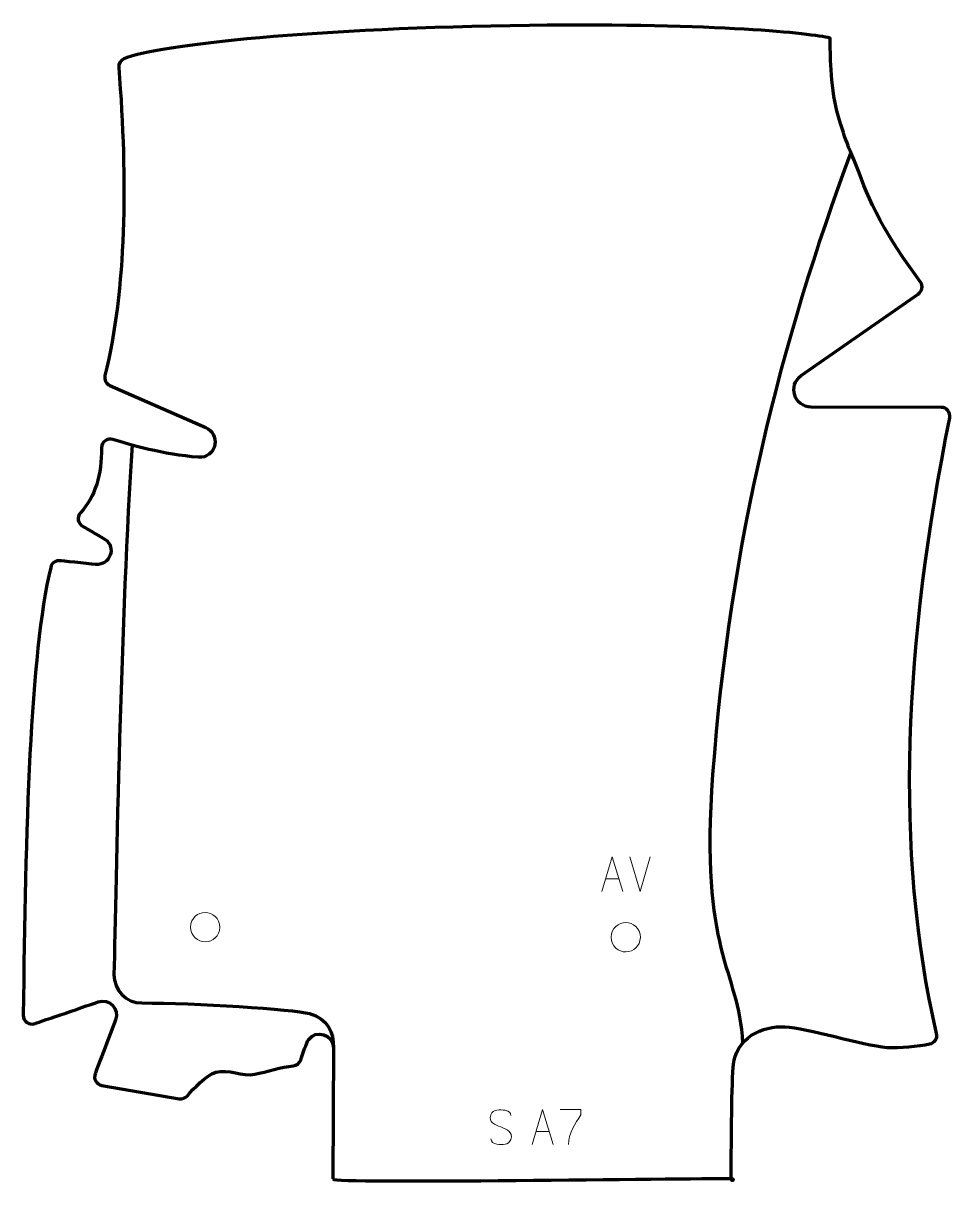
# Model space of a CAD drawing. Header units: millimetres. Extents: x -333 to 333, y -417 to 416.
import ezdxf

# ---------------------------------------------------------------- set-up
doc = ezdxf.new("R2010")
doc.units = ezdxf.units.MM
doc.header["$MEASUREMENT"] = 0
for name, color, linetype in [('layer 1', 7, 'Continuous'), ('layer 2', 7, 'Continuous'), ('layer 3', 7, 'Continuous')]:
    doc.layers.add(name, color=color, linetype=linetype)

msp = doc.modelspace()

# ---------------------------------------------------------------- linework, layer by layer
at = {"layer": 'layer 1', "color": 250, "lineweight": 9}
for points, knots in [([(82.7965, -207.0587), (82.7965, -207.0587), (90.1675, -182.1052), (90.1675, -182.1052), (90.1675, -182.1052), (90.1675, -182.1052), (97.7374, -207.0587), (97.7374, -207.0587)], [0, 0, 0, 0, 0.33333333, 0.33333333, 0.33333333, 0.33333333, 1, 1, 1, 1]), ([(-212.4062, -232.4372), (-212.3355, -225.7968), (-207.0615, -221.9508), (-201.9062, -222.0478), (-201.9062, -222.0478), (-196.7509, -221.9508), (-191.4769, -226.0142), (-191.4062, -232.6546), (-191.4062, -232.6546), (-191.7764, -238.9839), (-196.2183, -243.0146), (-201.9062, -243.044), (-201.9062, -243.044), (-207.0615, -243.141), (-212.3355, -239.0776), (-212.4062, -232.4372)], [0, 0, 0, 0, 0.2, 0.2, 0.2, 0.2, 0.4, 0.4, 0.4, 0.4, 0.6, 0.6, 0.6, 0.6, 1, 1, 1, 1]), ([(89.3883, -239.6649), (89.459, -233.0245), (94.733, -229.1785), (99.8883, -229.2755), (99.8883, -229.2755), (105.0436, -229.1785), (110.3176, -233.2419), (110.3883, -239.8823), (110.3883, -239.8823), (110.0181, -246.2116), (105.5762, -250.2423), (99.8883, -250.2717), (99.8883, -250.2717), (94.733, -250.3687), (89.459, -246.3053), (89.3883, -239.6649)], [0, 0, 0, 0, 0.2, 0.2, 0.2, 0.2, 0.4, 0.4, 0.4, 0.4, 0.6, 0.6, 0.6, 0.6, 1, 1, 1, 1]), ([(10.2383, -375.8737), (5.99, -374.4033), (1.0819, -372.6075), (3.087, -367.0872), (3.087, -367.0872), (4.5905, -362.9473), (9.8041, -363.3358), (13.4077, -363.9369), (13.4077, -363.9369), (16.2683, -364.4141), (17.133, -365.6273), (17.4436, -367.7114)], [0, 0, 0, 0, 0.25, 0.25, 0.25, 0.25, 0.5, 0.5, 0.5, 0.5, 1, 1, 1, 1]), ([(32.7678, -388.3504), (32.7678, -388.3504), (40.1388, -363.3969), (40.1388, -363.3969), (40.1388, -363.3969), (40.1388, -363.3969), (47.7087, -388.3504), (47.7087, -388.3504)], [0, 0, 0, 0, 0.33333333, 0.33333333, 0.33333333, 0.33333333, 1, 1, 1, 1]), ([(52.8302, -363.3944), (52.8302, -363.3944), (67.6463, -363.3944), (67.6463, -363.3944), (67.6463, -363.3944), (67.646, -364.644), (67.646, -365.8936), (67.6463, -367.1434), (67.6463, -367.1434), (63.6519, -373.1405), (58.7367, -380.9741), (58.7367, -388.3529)], [0, 0, 0, 0, 0.25, 0.25, 0.25, 0.25, 0.5, 0.5, 0.5, 0.5, 1, 1, 1, 1]), ([(10.2383, -375.8738), (14.2569, -377.5205), (19.2864, -379.4088), (17.4524, -384.7691), (17.4524, -384.7691), (15.9926, -389.0355), (11.0818, -388.7788), (7.3557, -388.2241), (7.3557, -388.2241), (4.6057, -387.8143), (3.3848, -386.6008), (3.0068, -384.4886)], [0, 0, 0, 0, 0.25, 0.25, 0.25, 0.25, 0.5, 0.5, 0.5, 0.5, 1, 1, 1, 1])]:
    msp.add_open_spline(points, degree=3, knots=knots, dxfattribs=at)
for points in [[(110.156, -207.066), (110.156, -207.066), (102.8342, -182.1124), (102.8342, -182.1124)], [(117.4779, -182.1124), (117.4779, -182.1124), (110.1561, -207.066), (110.1561, -207.066)], [(85.5191, -197.8093), (85.5191, -197.8093), (95.0148, -197.8093), (95.0148, -197.8093)], [(35.4904, -379.101), (35.4904, -379.101), (44.9861, -379.101), (44.9861, -379.101)]]:
    msp.add_open_spline(points, degree=3, dxfattribs=at)
at = {"layer": 'layer 2', "color": 230, "lineweight": 200}
msp.add_open_spline([(-110.4329, -413.2093), (-110.4329, -413.2093), (-109.8698, -318.9906), (-109.8698, -318.9906), (-109.8698, -318.9906), (-110.0197, -309.423), (-122.2897, -305.595), (-127.8593, -313.3758), (-127.8593, -313.3758), (-129.3103, -315.4029), (-131.7434, -322.9703), (-133.4149, -327.8708), (-133.4149, -327.8708), (-134.2164, -330.2206), (-136.3387, -331.8706), (-138.8152, -332.047), (-138.8152, -332.047), (-146.3957, -332.586), (-158.3958, -336.5089), (-166.1939, -338.0685), (-166.1939, -338.0685), (-175.4582, -339.9213), (-185.0933, -333.9925), (-194.3576, -336.5865), (-194.3576, -336.5865), (-201.3055, -338.5321), (-210.5469, -348.6067), (-214.733, -353.5227), (-214.733, -353.5227), (-216.1529, -355.1899), (-218.3433, -355.9889), (-220.5012, -355.6174), (-220.5012, -355.6174), (-220.5012, -355.6174), (-276.1593, -346.0318), (-276.1593, -346.0318), (-276.1593, -346.0318), (-280.0325, -345.3647), (-282.316, -341.3088), (-280.8774, -337.6515), (-280.8774, -337.6515), (-280.8774, -337.6515), (-269.9667, -308.7382), (-266.2533, -299.1296), (-266.2533, -299.1296), (-263.1768, -291.1695), (-270.8024, -283.3357), (-278.8535, -286.1664), (-278.8535, -286.1664), (-290.1516, -290.1391), (-324.1749, -301.6837), (-324.1749, -301.6837), (-324.1749, -301.6837), (-328.2452, -303.1527), (-332.5297, -300.1043), (-332.48, -295.7775), (-332.48, -295.7775), (-330.9383, -162.1658), (-327.7693, -37.154), (-312.8186, 25.6063), (-312.8186, 25.6063), (-312.0838, 28.6903), (-309.1539, 30.7308), (-306.0085, 30.3349), (-306.0085, 30.3349), (-306.0085, 30.3349), (-286.7406, 28.2913), (-280.3073, 27.7229), (-280.3073, 27.7229), (-270.3343, 26.8424), (-265.3714, 40.1993), (-273.7615, 45.6624), (-273.7615, 45.6624), (-277.6699, 48.2074), (-289.8622, 55.0841), (-289.8622, 55.0841), (-289.8622, 55.0841), (-293.3756, 57.0011), (-294.2131, 61.7255), (-291.5041, 64.6712), (-291.5041, 64.6712), (-280.7222, 76.3947), (-276.1011, 92.2101), (-276.3255, 111.4167), (-276.3255, 111.4167), (-276.3752, 115.6535), (-272.2583, 118.6966), (-268.2271, 117.3927), (-268.2271, 117.3927), (-255.936, 113.4166), (-231.9355, 106.5868), (-206.763, 104.5714), (-206.763, 104.5714), (-201.0851, 104.1169), (-195.9511, 108.024), (-195.0102, 113.642), (-195.0102, 113.642), (-194.9951, 113.7323), (-194.9799, 113.8219), (-194.9644, 113.9104), (-194.9644, 113.9104), (-194.0976, 118.898), (-196.7487, 123.8299), (-201.3867, 125.8587), (-201.3867, 125.8587), (-201.3867, 125.8587), (-270.3314, 156.0218), (-270.3314, 156.0218), (-270.3314, 156.0218), (-273.0962, 157.2315), (-274.5821, 160.2531), (-273.8638, 163.1844), (-273.8638, 163.1844), (-258.4915, 225.9195), (-257.6001, 301.778), (-263.9345, 384.1859), (-263.9345, 384.1859), (-264.1349, 386.7975), (-262.6832, 389.2549), (-260.2925, 390.326), (-260.2925, 390.326), (-237.4306, 400.5696), (-119.8827, 412.6017), (30.8332, 414.3744), (30.8332, 414.3744), (168.4179, 415.9933), (231.7683, 408.6329), (246.5374, 405.3268), (246.5374, 405.3268), (246.9509, 405.2343), (245.8055, 384.4152), (249.2949, 363.4799), (249.2949, 363.4799), (252.3885, 344.9198), (260.0901, 326.1714), (261.4185, 323.1264), (261.4185, 323.1264), (273.3735, 295.7232), (274.149, 280.9286), (311.4114, 230.2513), (311.4114, 230.2513), (313.2978, 227.4448), (312.5848, 223.6416), (309.8109, 221.7081), (309.8109, 221.7081), (309.8109, 221.7081), (225.8508, 163.1801), (225.8508, 163.1801), (225.8508, 163.1801), (215.9078, 156.2491), (220.7895, 140.638), (232.9096, 140.6059), (232.9096, 140.6059), (232.9096, 140.6059), (326.2966, 140.3592), (326.2966, 140.3592), (326.2966, 140.3592), (330.199, 140.3491), (333.1242, 136.7775), (332.3605, 132.9506), (332.3605, 132.9506), (300.0481, -28.9343), (292.2207, -176.9771), (322.9395, -308.7848), (322.9395, -308.7848), (323.7495, -312.2596), (321.4723, -315.6968), (317.9558, -316.3011), (317.9558, -316.3011), (309.9605, -317.6744), (296.3369, -319.6249), (287.3855, -318.7963), (287.3855, -318.7963), (269.6464, -317.1534), (229.5762, -304.7173), (214.0123, -303.9761), (214.0123, -303.9761), (198.4485, -303.2349), (178.4375, -311.3876), (176.9551, -332.8806), (176.9551, -332.8806), (175.7112, -350.9195), (175.5863, -392.4346), (175.5542, -412.8696), (175.5542, -412.8696), (175.5489, -416.2901), (178.9755, -412.8696), (175.5542, -412.8696), (175.5542, -412.8696), (144.5542, -412.6259), (-110.4534, -416.6448), (-110.4329, -413.2093)], degree=3, knots=[0, 0, 0, 0, 0.02040816, 0.02040816, 0.02040816, 0.02040816, 0.04081633, 0.04081633, 0.04081633, 0.04081633, 0.06122449, 0.06122449, 0.06122449, 0.06122449, 0.08163265, 0.08163265, 0.08163265, 0.08163265, 0.10204082, 0.10204082, 0.10204082, 0.10204082, 0.12244898, 0.12244898, 0.12244898, 0.12244898, 0.14285714, 0.14285714, 0.14285714, 0.14285714, 0.16326531, 0.16326531, 0.16326531, 0.16326531, 0.18367347, 0.18367347, 0.18367347, 0.18367347, 0.20408163, 0.20408163, 0.20408163, 0.20408163, 0.2244898, 0.2244898, 0.2244898, 0.2244898, 0.24489796, 0.24489796, 0.24489796, 0.24489796, 0.26530612, 0.26530612, 0.26530612, 0.26530612, 0.28571429, 0.28571429, 0.28571429, 0.28571429, 0.30612245, 0.30612245, 0.30612245, 0.30612245, 0.32653061, 0.32653061, 0.32653061, 0.32653061, 0.34693878, 0.34693878, 0.34693878, 0.34693878, 0.36734694, 0.36734694, 0.36734694, 0.36734694, 0.3877551, 0.3877551, 0.3877551, 0.3877551, 0.40816327, 0.40816327, 0.40816327, 0.40816327, 0.42857143, 0.42857143, 0.42857143, 0.42857143, 0.44897959, 0.44897959, 0.44897959, 0.44897959, 0.46938776, 0.46938776, 0.46938776, 0.46938776, 0.48979592, 0.48979592, 0.48979592, 0.48979592, 0.51020408, 0.51020408, 0.51020408, 0.51020408, 0.53061224, 0.53061224, 0.53061224, 0.53061224, 0.55102041, 0.55102041, 0.55102041, 0.55102041, 0.57142857, 0.57142857, 0.57142857, 0.57142857, 0.59183673, 0.59183673, 0.59183673, 0.59183673, 0.6122449, 0.6122449, 0.6122449, 0.6122449, 0.63265306, 0.63265306, 0.63265306, 0.63265306, 0.65306122, 0.65306122, 0.65306122, 0.65306122, 0.67346939, 0.67346939, 0.67346939, 0.67346939, 0.69387755, 0.69387755, 0.69387755, 0.69387755, 0.71428571, 0.71428571, 0.71428571, 0.71428571, 0.73469388, 0.73469388, 0.73469388, 0.73469388, 0.75510204, 0.75510204, 0.75510204, 0.75510204, 0.7755102, 0.7755102, 0.7755102, 0.7755102, 0.79591837, 0.79591837, 0.79591837, 0.79591837, 0.81632653, 0.81632653, 0.81632653, 0.81632653, 0.83673469, 0.83673469, 0.83673469, 0.83673469, 0.85714286, 0.85714286, 0.85714286, 0.85714286, 0.87755102, 0.87755102, 0.87755102, 0.87755102, 0.89795918, 0.89795918, 0.89795918, 0.89795918, 0.91836735, 0.91836735, 0.91836735, 0.91836735, 0.93877551, 0.93877551, 0.93877551, 0.93877551, 0.95918367, 0.95918367, 0.95918367, 0.95918367, 1, 1, 1, 1], dxfattribs=at)
at = {"layer": 'layer 3', "color": 142, "lineweight": 200}
for points, knots in [([(261.4185, 323.1264), (210.8249, 187.7166), (174.4973, 42.7235), (162.2171, -123.0596), (162.2171, -123.0596), (152.6547, -252.1512), (180.5608, -261.3125), (183.7404, -315.6995)], [0, 0, 0, 0, 0.33333333, 0.33333333, 0.33333333, 0.33333333, 1, 1, 1, 1]), ([(-254.3453, 113.2665), (-262.2186, -3.521), (-266.0568, -202.9692), (-267.3794, -266.5264), (-267.3794, -266.5264), (-267.6129, -277.7518), (-258.5642, -286.9582), (-247.3367, -286.9392), (-247.3367, -286.9392), (-209.913, -286.8767), (-138.5487, -291.3316), (-127.0437, -294.5877), (-127.0437, -294.5877), (-113.9862, -298.2834), (-109.8024, -307.7548), (-109.8698, -318.9908)], [0, 0, 0, 0, 0.2, 0.2, 0.2, 0.2, 0.4, 0.4, 0.4, 0.4, 0.6, 0.6, 0.6, 0.6, 1, 1, 1, 1])]:
    msp.add_open_spline(points, degree=3, knots=knots, dxfattribs=at)

doc.saveas('drawing.dxf')
